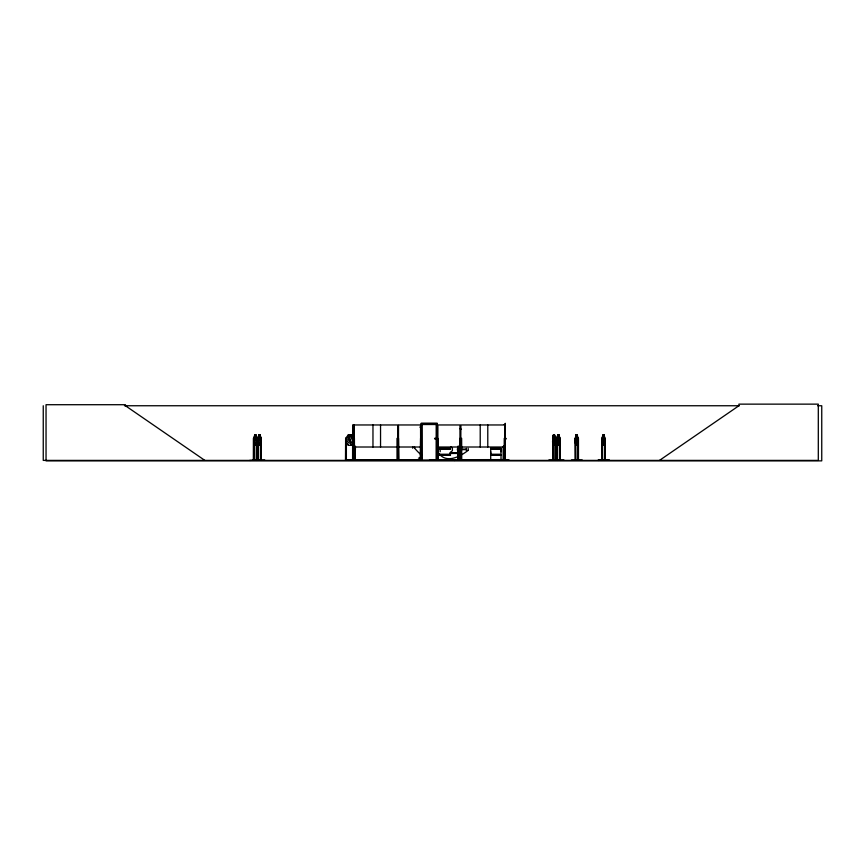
<?xml version="1.0" encoding="UTF-8"?>
<svg xmlns="http://www.w3.org/2000/svg" width="865" height="865" viewBox="0 0 865 865"><rect width="100%" height="100%" fill="white"/><g stroke="black" fill="none" stroke-linecap="round" stroke-linejoin="round"><path stroke-width="1.3" d="M490.704 454.276L490.704 449.205L501.019 449.205L501.008 454.276L490.704 454.276L490.714 451.746M501.008 451.746L501.008 449.205M348.627 460.385L359.451 459.942L346.551 459.823M348.638 459.985L359.451 459.953M499.278 460.385L508.804 459.942L490.704 460.18L490.704 455.293L501.019 455.293L501.019 460.18M508.804 459.985L490.714 460.039M504.987 438.577L504.252 438.36L504.165 460.396M505.052 438.404L504.987 439.031L504.987 438.252M506.014 439.052L506.133 438.393M555.103 438.177L555.676 438.36L555.535 460.396M555.157 438.36L555.298 460.396L555.352 438.328L554.508 434.825L553.47 434.825L552.573 438.36L553.243 438.09M557.125 438.177L557.222 460.396M559.579 438.177L559.623 460.385M577.885 460.396L577.885 438.09M602.397 459.596L602.397 460.396L602.17 438.047L602.018 460.396L602.624 459.596M604.689 438.177L604.895 460.396M556.855 459.596L557.503 460.396L557.547 438.09M254.083 438.177L253.996 460.396M258.203 438.177L258.116 460.396M557.536 438.241L556.822 438.36L556.887 460.396M553.492 438.36L553.795 435.376L554.411 438.36M255.175 435.376C253.64 442.631 257.1 442.61 255.543 435.376L255.099 435.376M259.295 435.376C257.759 442.631 261.219 442.61 259.662 435.376L259.219 435.376M440.069 460.331L450.47 460.191M548.897 459.985L563.926 459.985M557.32 438.36L557.817 434.922L558.898 434.922L559.309 440.977L558.66 443.053L557.99 443.053L557.32 440.977M577.204 434.922L576.122 434.922L575.614 438.36L576.285 443.053L576.955 443.053L577.615 440.977L577.117 434.922M553.005 460.385L553.232 443.54M571.451 459.985L582.221 459.985M598.256 459.985L609.036 459.985L598.256 460.288M254.818 434.922L254.278 440.977L255.002 443.053L255.726 443.053L256.44 440.977L255.899 434.922L254.743 434.922L253.618 441.82L254.807 445.313L255.921 445.313C256.094 443.832 258.635 438.674 256.332 438.36M253.65 460.385L253.704 438.328L254.807 434.825L255.921 434.825M398.462 460.288L398.516 424.964L420.563 424.964L420.671 460.342M437.841 459.953L437.895 424.964L459.942 424.964L460.007 459.942M554.411 439.896L554.097 441.247L553.492 439.896M555.438 438.328L554.422 434.825L554.422 445.313L555.438 441.82L554.508 445.313L553.47 445.313L552.573 441.788L553.557 434.825M557.893 434.825L556.822 438.36L557.806 434.825L558.92 434.825L559.904 438.36L558.833 434.825M557.806 445.313L558.92 445.313L559.817 438.36L559.85 460.396L559.785 459.596M558.92 445.313L559.936 441.82M576.187 434.825L575.084 441.82L576.101 445.313L577.215 445.313M575.182 460.396L575.171 438.328L576.198 434.922M577.117 445.226L578.231 441.82L577.128 445.313M602.57 438.36L601.932 438.36L602.991 434.825L604.029 434.825M603.932 445.226L605.046 441.82M603.943 445.313L605.013 441.788M257.792 460.396L257.748 438.328L258.927 434.825M255.835 445.313L257.024 441.82M257.856 460.396L257.824 438.328L258.949 434.922L258.397 440.977L259.132 443.053L259.846 443.053L260.56 440.977L260.03 434.922L258.862 434.922M259.965 445.313L261.111 441.788L261.144 438.328L259.965 434.825M345.492 460.342L345.632 438.328L348.39 434.825L351.19 434.825L353.947 438.328L353.871 460.396L353.85 438.36L351.147 434.922L348.433 434.922L347.07 438.36L347.07 440.977L348.887 443.053L350.703 443.053L352.488 440.977L352.488 438.36L351.147 434.922M353.547 460.288L353.666 424.964L397.759 424.964L397.814 460.396M457.747 460.342L457.823 448.924L458.742 448.924L458.742 460.396M345.632 441.82L348.39 445.313L351.19 445.313L353.947 441.82M553.135 460.342L553.049 459.596M450.589 452.049L452.395 450.741L452.395 447.94L450.589 446.632M659.498 460.396L738.905 405.75L738.905 404.139L818.301 404.139L818.301 460.396L43.25 460.396L43.25 405.75M460.677 460.342L460.904 424.964L504.998 424.964M346.454 438.317L345.719 438.36M124.43 405.75L739.316 405.75M817.695 405.75L821.75 405.75L821.75 460.861L46.04 460.861L46.04 404.712L125.447 404.712L125.447 405.75L204.843 460.396M422.304 424.477L436.122 424.477M504.176 424.51L504.998 424.51M258.84 434.825L260.041 434.825M576.101 434.825L577.215 434.825M554.487 434.922L553.492 434.922L553.027 438.36L553.643 443.053L554.854 440.977L554.4 434.922M604.008 434.922L602.927 434.922L602.429 438.36L603.1 443.053L603.759 443.053L604.419 440.977L603.932 434.922M558.563 435.376C556.109 441.107 559.979 443.972 558.476 435.376M576.869 435.376C574.403 441.107 578.274 443.972 576.782 435.376M256.667 438.047L256.559 460.396L256.516 459.596M552.8 438.047L552.659 460.396M575.366 438.047L575.517 460.396L575.593 459.596M577.82 438.047L578.458 438.36L578.469 460.396M261.057 438.328L260.452 438.36M575.171 438.328L575.755 438.36M577.128 434.825L578.231 438.328L578.231 441.82M601.986 438.328L602.916 445.313L604.029 445.313M254.029 438.36L253.402 438.36L253.358 460.396M258.159 438.36L257.521 438.36L257.489 460.396M397.759 438.36L397.013 438.36L397.013 460.396L396.927 459.596M398.516 438.36L398.895 460.396M420.563 438.36L420.185 460.396L420.141 459.596M437.895 438.36L438.317 460.396M459.942 438.36L459.531 460.396M460.904 438.36L461.651 438.36L461.737 460.396M559.525 438.36L560.163 438.36L560.163 460.396L559.558 459.596M604.624 438.36L605.273 438.36L605.284 460.396M261.025 441.788L260.041 445.313L258.84 445.313L257.867 441.788M552.54 441.82L553.557 445.313M556.79 441.82L557.893 445.313M575.084 441.82L576.187 445.313M601.899 441.82L602.991 445.313M353.666 447.01L397.759 447.01M398.516 447.01L420.563 447.01M437.895 447.01L459.942 447.01M460.904 447.01L504.998 447.01M438.263 448.189L439.777 448.189M440.144 448.189L450.46 448.189M490.704 448.189L501.019 448.189M438.317 448.546L439.853 448.546M440.069 448.546L450.524 448.546M490.639 448.546L501.095 448.546M438.317 448.859L439.853 448.859M440.069 448.859L450.524 448.859M490.639 448.859L501.095 448.859M438.263 449.205L439.777 449.205M450.46 449.205L440.144 449.205L440.155 451.746M459.456 449.151L466.343 449.151M459.456 449.616L466.343 449.616M457.823 449.832L458.742 449.832M457.823 450.07L458.742 450.07M449.908 452.709L458.536 452.622M457.726 452.795L458.536 452.795M449.908 453.455L458.536 453.455M457.726 453.541L458.536 453.541L458.536 446.189M438.263 454.276L439.777 454.276M440.144 454.276L450.46 454.276M438.317 454.622L439.853 454.622M440.069 454.622L450.524 454.622M490.639 454.622L501.095 454.622M438.317 454.936L439.853 454.936M440.069 454.936L450.524 454.936M490.639 454.936L501.095 454.936M438.263 455.293L439.777 455.293M440.144 455.293L450.46 455.293M422.001 457.888L418.455 458.147M253.337 459.596L254.04 459.596M256.267 459.596L256.937 460.396L256.894 438.36L255.835 434.825M257.456 459.596L258.159 459.596M260.387 459.596L261.057 460.396M345.632 459.596L346.551 459.596L346.551 460.396M354.499 459.596L352.552 459.596L352.585 460.396L352.628 438.36L354.412 438.36L354.499 460.396M421.168 459.715L356.337 459.715L356.337 460.396M438.728 459.715L505.084 459.596L505.225 460.342L505.257 423.299L505.182 460.331M552.649 459.596L553.286 459.596M575.149 459.596L575.82 459.596M577.852 459.596L578.523 459.596M605.338 459.596L604.7 460.396M264.733 459.985L249.715 460.396M609.014 459.942L598.277 460.396M429.473 460.039L439.766 460.039M440.155 460.039L450.449 460.039M439.788 460.191L422.336 460.288L422.217 424.38L436.209 424.38L436.122 460.396M397.986 460.342L397.846 459.596M354.174 424.964L354.38 460.385M435.322 438.35C433.149 438.241 436.284 440.026 435.095 438.252M345.719 441.788L348.433 445.226M259.943 434.922L261.025 438.36L261.014 460.396M257.781 441.788L258.927 445.313M603.943 434.825L605.046 438.328L604.959 460.396M348.39 434.825L351.19 445.313M552.854 438.09L552.984 460.396M605.111 459.596L605.111 460.396M602.57 443.54L602.591 460.396M578.296 459.596L578.22 460.396L578.144 438.328M575.755 443.54L575.787 460.396M557.082 459.596L557.114 460.396M555.73 460.396L555.092 459.596L555.125 460.396M553.47 434.825L553.47 445.313M504.814 424.964L504.825 460.396M504.533 460.396L504.522 459.596L504.338 460.396M504.068 459.596L504.057 460.396L503.971 446.318M503.69 446.318L503.679 460.396M503.56 446.318L503.56 460.396M503.268 446.318L503.279 460.396M503.225 459.596L503.225 460.396M487.784 424.964L487.784 447.01M480.216 424.964L480.216 447.01M468.181 448.351L468.181 450.416M466.343 448.351L466.343 450.416M461.564 459.596L461.564 460.396M460.991 459.596L460.991 460.396M457.963 446.189L457.996 460.396M437.301 460.396L437.301 423.299L421.136 423.299L421.136 460.396M437.085 460.396L437.085 423.504L421.341 423.504L421.341 460.396M420.52 459.596L420.52 460.396M414.53 446.686L414.53 448.232M412.692 446.686L412.692 448.232M398.938 459.596L398.927 460.396M398.56 459.596L398.56 460.396M380.546 424.964L380.546 447.01M372.966 424.964L372.966 447.01M355.461 446.318L355.093 460.396M355.18 446.318L355.169 460.396M354.326 459.596L354.261 460.396M353.331 438.36L353.331 460.396M353.147 459.596L353.147 460.396L353.05 424.964M352.909 424.964L352.92 460.396M346.368 438.068L346.378 460.396M345.805 459.596L345.805 460.396M260.787 438.068L260.722 460.396L260.679 459.596M260.452 442.242L260.419 460.396M256.332 443.54L256.3 460.396M253.629 459.596L253.586 460.396M421.763 455.368A99.313 21.311 67.4 0 1 414.53 448.092M468.181 450.384A115.326 36.427 -64.4 0 1 438.674 453.141M419.936 427.169A5.796 5.796 0 0 1 421.341 426.586M460.029 428.759A5.796 5.796 0 0 1 461.423 429.343M505.441 438.371L505.441 439.161L505.452 438.371M603.262 435.376C601.78 443.702 605.543 441.42 603.262 435.376M349.319 435.376L348.444 439.896L349.319 441.247L350.228 441.247L351.147 438.36L350.228 435.376L349.319 435.376M459.456 448.751L457.412 448.751L457.412 450.016L459.456 450.016L459.456 448.751M462.418 460.061L454.147 460.396L462.418 460.061"/></g></svg>
